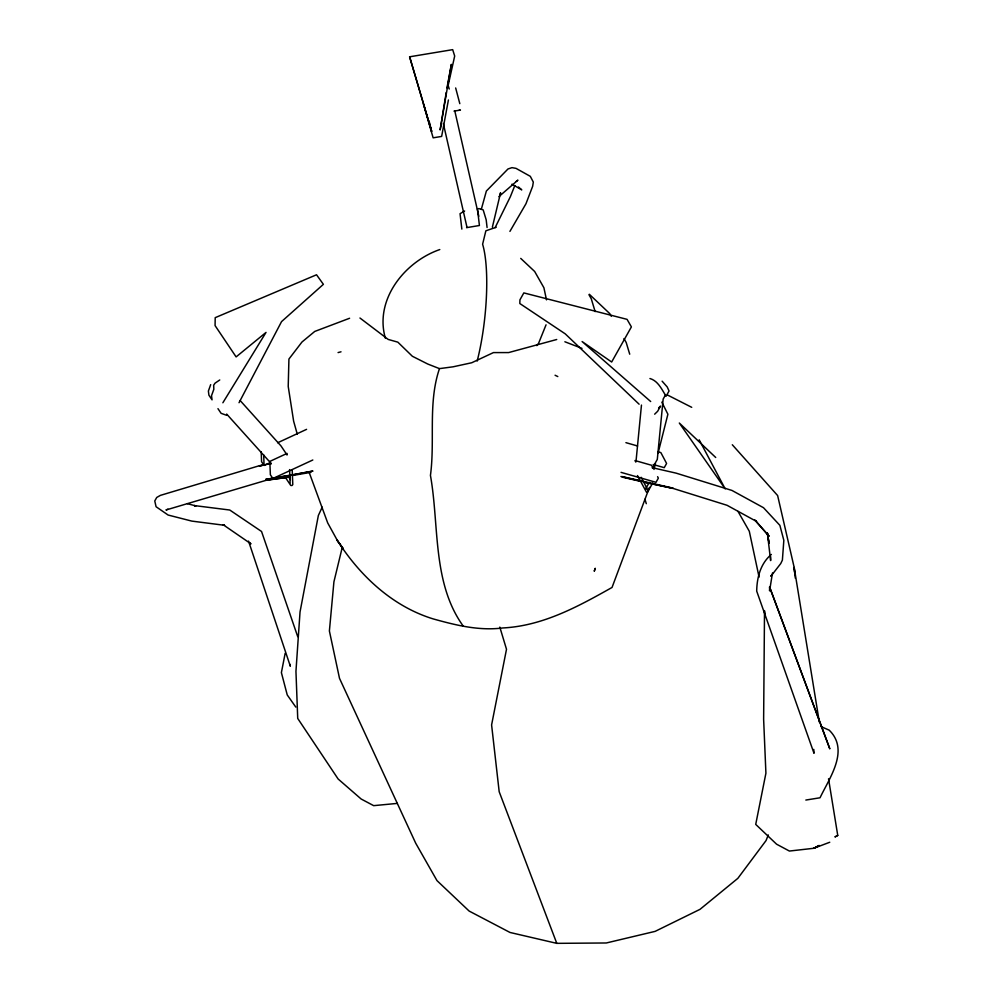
<?xml version="1.0" encoding="UTF-8"?>
<svg xmlns="http://www.w3.org/2000/svg" width="993" height="993" viewBox="0 0 993 993"><rect width="100%" height="100%" fill="white"/><g stroke="black" fill="none" stroke-linecap="round" stroke-linejoin="round"><path stroke-width="1.49" d="M764.511 610.832L763.629 719.267L765.913 773.212L755.723 824.401L776.576 844.187L789.398 851.051L813.813 848.283L829.751 842.25M813.788 749.43L814.012 753.302L756.703 591.133C756.889 577.703 760.514 563.428 771.362 554.454M635.979 461.745L641.466 405.082M770.705 556.688L770.63 560.573L767.366 533.042M446.229 92.448L440.135 129.959L451.368 64.359L446.962 87.955M772.492 572.936L769.587 590.86L769.575 586.962L829.751 748.672L769.575 586.962M448.414 99.983L441.637 136.426L433.134 137.828L423.465 104.128M285.165 653.282L281.391 672.621L287.238 694.939L295.79 707.078M447.595 87.955L454.682 56.042L452.684 49.65L409.613 56.8L431.632 131.374L429.137 121.196M492.367 227.174L500.559 192.779L500.112 194.491M342.312 547.131L333.921 581.824L329.391 630.977L339.507 678.356L415.695 843.181L436.982 880.617L469.143 911.065L510.017 932.464L556.788 943.35L606.289 942.978L655.132 931.372L700.003 909.34L737.836 878.358L766.062 840.55L768.284 834.939M481.295 209.374L486.371 191.028L508.006 168.959L511.991 167.643L516.012 168.363L530.299 176.332L533.315 182.079L532.658 186.287L525.967 203.751L509.918 231.394M653.965 469.453L655.467 463.483M658.098 453.031L667.892 414.242L661.822 402.153M210.69 384.626L208.393 391.043L208.915 395.177L212.055 399.856L211.521 395.711L213.83 389.293L213.669 385.21L215.059 383.161L219.751 379.971M649.434 487.352L612.036 587.459C577.976 606.624 542.761 625.95 502.793 627.961C479.036 630.977 456.122 625.28 433.407 618.974C392.446 606.462 359.801 575.729 337.235 540.254L327.69 522.901L309.32 472.829M556.713 339.507L508.627 352.577L493.447 352.589L471.762 362.743L453.081 366.814L439.477 368.626C427.809 402.736 435.17 440.209 430.441 475.424C439.39 525.371 432.067 582.928 463.284 626.173M514.808 185.592L510.377 196.664L495.122 227.645M546.051 324.81L538.603 343.268L536.853 345.614M322.204 507.15L318.356 515.491L300.035 611.949L295.951 671.355L297.726 718.448L338.129 778.996L361.154 799.017L373.678 805.658L397.312 803.399M239.028 402.711L281.553 321.608L323.383 284.333L316.531 274.776L215.208 317.661L215.071 325.592L236.111 356.909L266.025 332.407L222.866 402.773M665.36 395.164L663.15 399.099L657.304 459.399L652.463 468.038M649.273 482.399L645.636 488.879L647.548 489.425L643.514 481.791M652.674 483.082L647.709 491.895L646.455 492.156L637.456 475.548M771.846 574.761L770.853 576.3L780.746 563.552L782.385 560.126L783.837 540.341L779.877 525.347L763.505 507.708L731.965 490.443L676.109 473.14L652.215 467.678M658.595 407.999L660.556 406.075L657.614 411.313L654.66 414.193M498.883 196.651L517.887 180.143L516.248 181.471M835.2 836.814L837.744 835.423L828.534 778.773M819.126 845.428L813.813 848.283L818.629 845.899M835.088 836.851L837.744 835.423M439.787 249.553C404.461 261.792 374.175 299.911 385.408 338.352M277.668 442.754L306.589 429.348M270.704 462.366L264.088 465.432L261.581 461.683L261.196 451.827M312.82 459.995L272.876 478.514L270.369 474.778L269.835 461.397L287.027 453.429L287.076 454.794M167.966 509.173L165.968 509.992L266.025 480.339L290.366 476.95L265.95 480.128L289.919 475.957M349.598 318.256L314.744 331.439L301.984 342.002L288.926 359.056L288.218 386.451L293.63 421.181L297.304 434.301M496.177 227.26L485.862 230.81L482.61 244.228A83.611 19.599 -83.8 0 1 477.174 361.067M338.067 352.577L341.021 351.807M271.052 463.694L268.135 464.265L270.965 463.731M291.334 475.138L312.596 471.154M270.928 463.619L259.322 465.729L160.419 495.37L156.733 497.456L154.771 500.956L156.075 506.728L168.102 515.032L191.823 521.102L224.579 525.297L223.115 524.701L250.956 543.841L249.541 542.65M292.004 474.877L312.82 471.067M292.91 475.436L310.896 472.32M290.515 475.138L265.64 479.42L289.807 475.424M454.012 111.129L460.429 110.062L459.411 109.776M464.625 211L460.044 213.706L461.844 229.098M466.573 227.645L479.42 225.51L477.472 208.865L478.974 208.617L483.181 209.871L486.185 219.825L487.079 227.521M805.832 800.06L820.032 797.776C829.552 777.792 849.723 750.236 829.205 730.165L820.901 726.553M672.906 488.37L643.315 481.99L672.906 488.37L727.075 505.3L756.542 521.449L755.487 520.828L769.165 536.282L754.717 519.773M622.139 476.566L672.894 488.084M622.301 477.136L640.324 481.32M620.91 476.491L640.51 481.084M187.429 503.687L195.944 505.958L194.243 505.561L229.768 510.03L261.544 531.478L297.751 636.699M625.913 442.655L637.568 445.981M657.962 451.778L660.866 452.609L666.601 463.458L664.243 467.653L653.208 464.513M621.047 472.37L656.001 482.313L658.359 478.129L657.589 476.677M226.752 415.347L221.104 413.324L217.963 408.657M564.868 341.766L581.985 348.369M439.477 368.626L427.784 364.046L412.356 356.264L397.833 342.151L388.189 339.432L359.962 318.021M649.943 378.519C658.185 380.94 661.835 389.566 666.104 396.219L669.046 390.981L667.209 386.935L662.12 381.188M555.075 375.242L557.805 376.57M667.457 394.991L691.724 407.329M511.929 184.189L521.772 189.874L518.445 186.982M650.688 401.532L582.109 341.555L611.663 362.011L631.399 326.896L627.055 319.349L523.832 292.91L519.935 299.849L519.811 303.523L565.228 333.847L639.107 404.201M520.729 258.391L534.668 271.486L543.903 287.747L546.498 299.874M589.296 294.251L609.789 313.651L611.278 316.271M715.717 457.488L679.311 423.018L725.2 488.879L699.184 439.812M240.182 400.576L280.994 445.931L286.903 454.732M226.665 414.069L270.568 462.85M732.3 444.752L777.631 495.557L794.177 567.45L819.324 722.11M288.678 477.062L290.39 479.607M285.053 476.925L290.8 485.49L292.103 485.49L292.786 484.572L292.19 469.639M737.998 511.395L749.293 531.243L759.086 577.144M623.964 338.576L626.198 342.511L629.723 354.191M589.048 294.884L591.282 298.806L595.142 311.603M652.252 466.561L651.557 465.258L634.999 460.541L635.694 461.844M641.143 477.285L642.918 480.649M455.663 87.967L459.809 103.657M768.073 535.028L767.366 533.44L769.128 543.37L768.818 541.47M556.788 943.35L499.181 791.719L491.597 724.915L506.504 649.261L499.814 627.104M248.535 541.086L290.328 666.216L289.894 664.28M644.953 499.256L646.294 503.687M448.153 85.435L449.246 89.035M409.613 56.8L431.632 131.374M454.757 110.744L478.812 216.238M443.3 123.417L467.02 227.459M767.378 533.104L769.128 543.37M764.362 610.558L765.069 615.126M795.331 578.224L794.177 567.45L794.462 572.08M289.584 469.59L290.117 483.07M263.679 454.906L264.026 463.917M595.179 568.43L594.311 571.037L595.179 568.43M262.313 465.382L259.396 465.94L262.289 465.382M342.895 548.223L337.148 540.304L342.895 548.223"/></g></svg>
